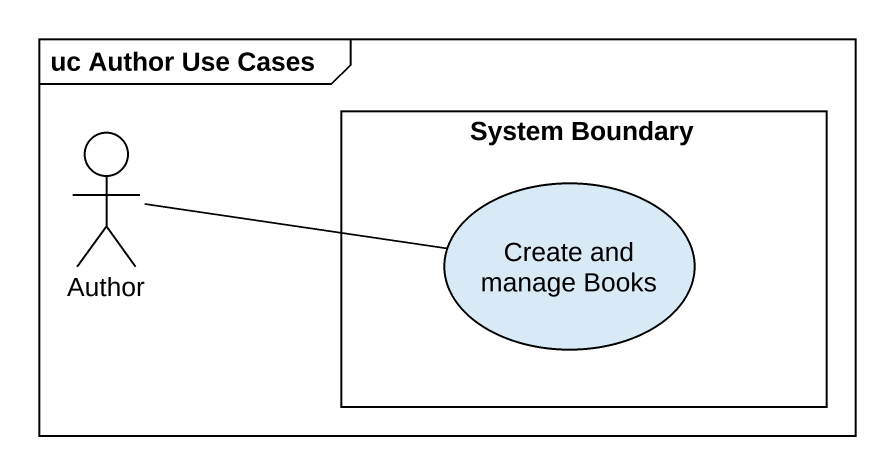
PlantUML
@startuml
mainframe uc Author Use Cases
actor Author
rectangle "System Boundary" as System_Boundary {
  usecase "Create and manage Books" as Create_and_manage_Books
}
Author -right- Create_and_manage_Books
@enduml
